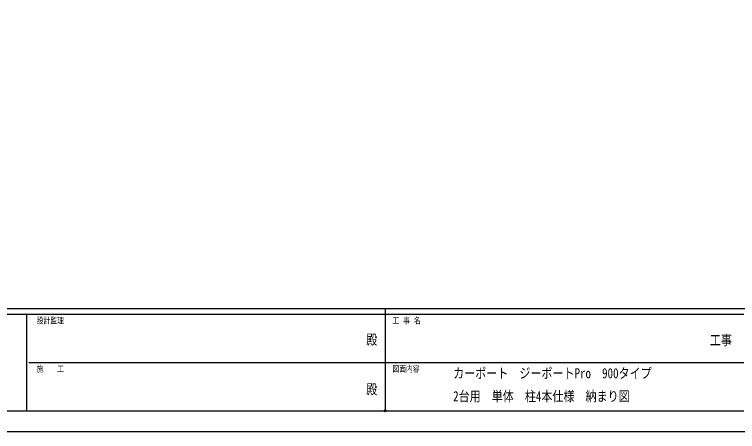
# Model space of a CAD drawing. Units: millimetres, scale not verified. Extents: x -12615 to 12615, y -8910 to 8910.
# Drawn here: x -4048 to 3818, y -8910 to -4370 of the extents above; entities that cross this region are included whole.
import ezdxf
from ezdxf.enums import TextEntityAlignment as Align

# ---------------------------------------------------------------- set-up
doc = ezdxf.new("R2010")
doc.units = ezdxf.units.MM
doc.header["$LTSCALE"] = 40
doc.header["$PDMODE"] = 32
doc.header["$PDSIZE"] = 20
doc.layers.add('0-2_USER1', color=3, linetype='Continuous')
doc.layers.add('0-7_YKK_ZWAK', color=7, linetype='Continuous')
doc.styles.add('ＭＳ ゴシック', font='')
doc.styles.get('ＭＳ ゴシック').set_extended_font_data('MS Gothic')

msp = doc.modelspace()

# ---------------------------------------------------------------- linework, layer by layer
at = {"layer": '0-7_YKK_ZWAK'}
for p, q in [((11685.06, -7575), (-11714.94, -7575)), ((-14.94, -7575), (-14.94, -8685)), ((-3914.94, -7635), (-11714.94, -7635)), ((-3914.94, -7635), (-3914.94, -8685)), ((-14.94, -7635), (-3914.94, -7635)), ((3885.06, -7635), (-14.94, -7635)), ((-3892.44, -8160), (-14.94, -8160)), ((-14.94, -8160), (3885.06, -8160)), ((-11714.94, -8685), (-3914.94, -8685)), ((-3914.94, -8685), (-14.94, -8685)), ((-14.94, -8685), (3885.06, -8685))]:
    msp.add_line(p, q, dxfattribs=at)
msp.add_lwpolyline([(-12615, -8910), (12615, -8910), (12615, 8910), (-12615, 8910)], close=True, dxfattribs=at)
msp.add_point((-14.94, -8685), dxfattribs=at)

# ---------------------------------------------------------------- texts
at = {"layer": '0-2_USER1', "style": 'ＭＳ ゴシック', "width": 0.8}
for s, p in [('カーポート\u3000ジーポートPro\u3000900タイプ\u3000', (724.58, -8363.23)), ('2台用\u3000単体\u3000柱4本仕様\u3000納まり図', (724.58, -8613.23))]:
    msp.add_text(s, height=110, dxfattribs=at).set_placement(p, align=Align.BOTTOM_LEFT)
at = {"layer": '0-7_YKK_ZWAK', "style": 'ＭＳ ゴシック', "width": 0.8}
for s, height, p in [('設計監理', 65.98, (-3804.94, -7755)), ('工 事 名', 65.98, (63.81, -7755)), ('殿', 110, (-221, -7997.5)), ('工事', 110, (3517, -8002.4)), ('施\u3000\u3000工', 65.98, (-3804.94, -8280)), ('図面内容', 65.98, (63.81, -8280)), ('殿', 110, (-221, -8537.5))]:
    msp.add_text(s, height=height, dxfattribs=at).set_placement(p, align=Align.BOTTOM_LEFT)

doc.saveas('drawing.dxf')
